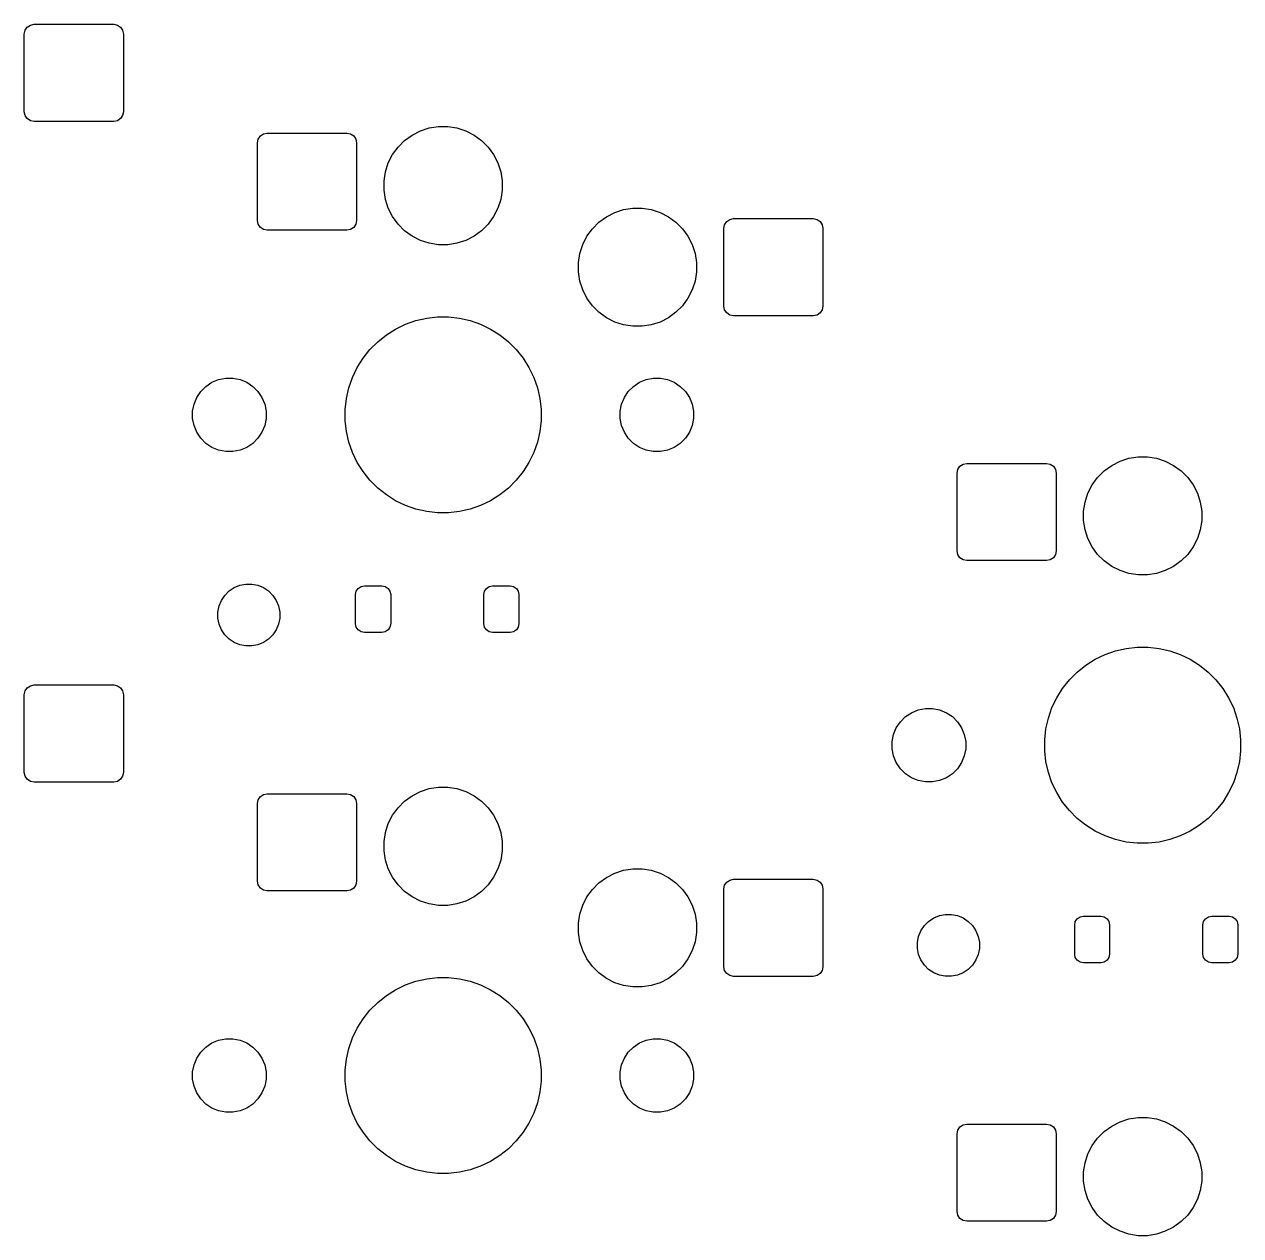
# Model space of a CAD drawing. Extents: x -0.25 to 5.63, y -3.37 to 0.69.
# Drawn here: x 3.119 to 4.351, y -0.832 to 0.396 of the extents above; entities that cross this region are included whole.
import ezdxf

# ---------------------------------------------------------------- set-up
doc = ezdxf.new("R2010")
doc.units = 0
doc.header["$MEASUREMENT"] = 0
doc.layers.add('BLACK', color=7, linetype='CONTINUOUS')

msp = doc.modelspace()

# ---------------------------------------------------------------- linework, layer by layer
at = {"layer": 'BLACK', "linetype": 'CONTINUOUS'}
for p, q in [((3.122, 0.3928), (3.1252, 0.3949)), ((3.1252, 0.3949), (3.1289, 0.3957)), ((3.1289, 0.3957), (3.2096, 0.3957)), ((3.2096, 0.3957), (3.2134, 0.3949)), ((3.2134, 0.3949), (3.2166, 0.3928)), ((3.1191, 0.3858), (3.1198, 0.3896)), ((3.1191, 0.3071), (3.1191, 0.3858)), ((3.1198, 0.3896), (3.122, 0.3928)), ((3.2166, 0.3928), (3.2187, 0.3896)), ((3.2187, 0.3896), (3.2195, 0.3858)), ((3.2195, 0.3858), (3.2195, 0.3071)), ((3.1198, 0.3033), (3.1191, 0.3071)), ((3.122, 0.3001), (3.1198, 0.3033)), ((3.1252, 0.298), (3.122, 0.3001)), ((3.1289, 0.2972), (3.1252, 0.298)), ((3.2096, 0.2972), (3.1289, 0.2972)), ((3.2134, 0.298), (3.2096, 0.2972)), ((3.2166, 0.3001), (3.2134, 0.298)), ((3.2187, 0.3033), (3.2166, 0.3001)), ((3.2195, 0.3071), (3.2187, 0.3033)), ((3.3582, 0.2826), (3.3614, 0.2847)), ((3.3614, 0.2847), (3.3652, 0.2854)), ((3.3652, 0.2854), (3.4459, 0.2854)), ((3.4459, 0.2854), (3.4496, 0.2847)), ((3.4496, 0.2847), (3.4528, 0.2826)), ((3.5043, 0.2779), (3.5119, 0.2835)), ((3.5119, 0.2835), (3.5203, 0.2878)), ((3.5203, 0.2878), (3.5293, 0.2907)), ((3.5293, 0.2907), (3.5386, 0.2921)), ((3.5386, 0.2921), (3.548, 0.2921)), ((3.548, 0.2921), (3.5573, 0.2907)), ((3.5573, 0.2907), (3.5663, 0.2878)), ((3.5663, 0.2878), (3.5747, 0.2835)), ((3.5747, 0.2835), (3.5823, 0.2779)), ((3.3553, 0.2756), (3.3561, 0.2794)), ((3.3553, 0.1969), (3.3553, 0.2756)), ((3.3561, 0.2794), (3.3582, 0.2826)), ((3.4528, 0.2826), (3.455, 0.2794)), ((3.455, 0.2794), (3.4557, 0.2756)), ((3.4557, 0.2756), (3.4557, 0.1969)), ((3.4921, 0.2637), (3.4977, 0.2713)), ((3.4977, 0.2713), (3.5043, 0.2779)), ((3.5823, 0.2779), (3.589, 0.2713)), ((3.589, 0.2713), (3.5945, 0.2637)), ((3.4878, 0.2553), (3.4921, 0.2637)), ((3.5945, 0.2637), (3.5988, 0.2553)), ((3.4849, 0.2463), (3.4878, 0.2553)), ((3.5988, 0.2553), (3.6017, 0.2463)), ((3.4835, 0.237), (3.4849, 0.2463)), ((3.4835, 0.2276), (3.4835, 0.237)), ((3.6017, 0.2463), (3.6032, 0.237)), ((3.6032, 0.237), (3.6032, 0.2276)), ((3.4849, 0.2183), (3.4835, 0.2276)), ((3.6032, 0.2276), (3.6017, 0.2183)), ((3.4878, 0.2093), (3.4849, 0.2183)), ((3.6017, 0.2183), (3.5988, 0.2093)), ((3.4921, 0.2009), (3.4878, 0.2093)), ((3.4977, 0.1933), (3.4921, 0.2009)), ((3.5945, 0.2009), (3.589, 0.1933)), ((3.5988, 0.2093), (3.5945, 0.2009)), ((3.7012, 0.1953), (3.7088, 0.2008)), ((3.7088, 0.2008), (3.7172, 0.2051)), ((3.7172, 0.2051), (3.7261, 0.208)), ((3.7261, 0.208), (3.7354, 0.2095)), ((3.7354, 0.2095), (3.7449, 0.2095)), ((3.7449, 0.2095), (3.7542, 0.208)), ((3.7542, 0.208), (3.7631, 0.2051)), ((3.7631, 0.2051), (3.7715, 0.2008)), ((3.7715, 0.2008), (3.7791, 0.1953)), ((3.8306, 0.1959), (3.8338, 0.1981)), ((3.8338, 0.1981), (3.8376, 0.1988)), ((3.8376, 0.1988), (3.9183, 0.1988)), ((3.9183, 0.1988), (3.9221, 0.1981)), ((3.9221, 0.1981), (3.9253, 0.1959)), ((3.3561, 0.1931), (3.3553, 0.1969)), ((3.3582, 0.1899), (3.3561, 0.1931)), ((3.3614, 0.1878), (3.3582, 0.1899)), ((3.3652, 0.187), (3.3614, 0.1878)), ((3.4459, 0.187), (3.3652, 0.187)), ((3.4496, 0.1878), (3.4459, 0.187)), ((3.4528, 0.1899), (3.4496, 0.1878)), ((3.455, 0.1931), (3.4528, 0.1899)), ((3.4557, 0.1969), (3.455, 0.1931)), ((3.5043, 0.1866), (3.4977, 0.1933)), ((3.5119, 0.1811), (3.5043, 0.1866)), ((3.5823, 0.1866), (3.5747, 0.1811)), ((3.589, 0.1933), (3.5823, 0.1866)), ((3.689, 0.181), (3.6945, 0.1886)), ((3.6945, 0.1886), (3.7012, 0.1953)), ((3.7791, 0.1953), (3.7858, 0.1886)), ((3.7858, 0.1886), (3.7913, 0.181)), ((3.8278, 0.189), (3.8285, 0.1927)), ((3.8278, 0.1102), (3.8278, 0.189)), ((3.8285, 0.1927), (3.8306, 0.1959)), ((3.9253, 0.1959), (3.9274, 0.1927)), ((3.9274, 0.1927), (3.9281, 0.189)), ((3.9281, 0.189), (3.9281, 0.1102)), ((3.5203, 0.1768), (3.5119, 0.1811)), ((3.5293, 0.1739), (3.5203, 0.1768)), ((3.5386, 0.1724), (3.5293, 0.1739)), ((3.5573, 0.1739), (3.548, 0.1724)), ((3.5663, 0.1768), (3.5573, 0.1739)), ((3.5747, 0.1811), (3.5663, 0.1768)), ((3.6818, 0.1636), (3.6847, 0.1726)), ((3.6847, 0.1726), (3.689, 0.181)), ((3.7913, 0.181), (3.7956, 0.1726)), ((3.7956, 0.1726), (3.7985, 0.1636)), ((3.548, 0.1724), (3.5386, 0.1724)), ((3.6803, 0.1543), (3.6818, 0.1636)), ((3.7985, 0.1636), (3.8, 0.1543)), ((3.6803, 0.1449), (3.6803, 0.1543)), ((3.8, 0.1543), (3.8, 0.1449)), ((3.6818, 0.1356), (3.6803, 0.1449)), ((3.6847, 0.1266), (3.6818, 0.1356)), ((3.7985, 0.1356), (3.7956, 0.1266)), ((3.8, 0.1449), (3.7985, 0.1356)), ((3.689, 0.1182), (3.6847, 0.1266)), ((3.7956, 0.1266), (3.7913, 0.1182)), ((3.6945, 0.1106), (3.689, 0.1182)), ((3.7913, 0.1182), (3.7858, 0.1106)), ((3.5267, 0.098), (3.5377, 0.0993)), ((3.5377, 0.0993), (3.5489, 0.0993)), ((3.5489, 0.0993), (3.56, 0.098)), ((3.7012, 0.104), (3.6945, 0.1106)), ((3.7088, 0.0984), (3.7012, 0.104)), ((3.7791, 0.104), (3.7715, 0.0984)), ((3.7858, 0.1106), (3.7791, 0.104)), ((3.8285, 0.1065), (3.8278, 0.1102)), ((3.8306, 0.1033), (3.8285, 0.1065)), ((3.8338, 0.1011), (3.8306, 0.1033)), ((3.8376, 0.1004), (3.8338, 0.1011)), ((3.9183, 0.1004), (3.8376, 0.1004)), ((3.9221, 0.1011), (3.9183, 0.1004)), ((3.9253, 0.1033), (3.9221, 0.1011)), ((3.9274, 0.1065), (3.9253, 0.1033)), ((3.9281, 0.1102), (3.9274, 0.1065)), ((3.4858, 0.0811), (3.4952, 0.087)), ((3.4952, 0.087), (3.5053, 0.0918)), ((3.5053, 0.0918), (3.5158, 0.0955)), ((3.5158, 0.0955), (3.5267, 0.098)), ((3.56, 0.098), (3.5708, 0.0955)), ((3.5708, 0.0955), (3.5813, 0.0918)), ((3.5813, 0.0918), (3.5914, 0.087)), ((3.5914, 0.087), (3.6008, 0.0811)), ((3.7172, 0.0941), (3.7088, 0.0984)), ((3.7261, 0.0912), (3.7172, 0.0941)), ((3.7354, 0.0898), (3.7261, 0.0912)), ((3.7449, 0.0898), (3.7354, 0.0898)), ((3.7542, 0.0912), (3.7449, 0.0898)), ((3.7631, 0.0941), (3.7542, 0.0912)), ((3.7715, 0.0984), (3.7631, 0.0941)), ((3.4692, 0.0662), (3.4771, 0.0741)), ((3.4771, 0.0741), (3.4858, 0.0811)), ((3.6008, 0.0811), (3.6095, 0.0741)), ((3.6095, 0.0741), (3.6174, 0.0662)), ((3.4622, 0.0575), (3.4692, 0.0662)), ((3.6174, 0.0662), (3.6244, 0.0575)), ((3.4563, 0.0481), (3.4622, 0.0575)), ((3.6244, 0.0575), (3.6303, 0.0481)), ((3.3159, 0.0358), (3.3231, 0.0372)), ((3.3231, 0.0372), (3.3304, 0.0372)), ((3.3304, 0.0372), (3.3376, 0.0358)), ((3.4478, 0.0275), (3.4515, 0.038)), ((3.4515, 0.038), (3.4563, 0.0481)), ((3.6303, 0.0481), (3.6351, 0.038)), ((3.6351, 0.038), (3.6388, 0.0275)), ((3.749, 0.0358), (3.7562, 0.0372)), ((3.7562, 0.0372), (3.7635, 0.0372)), ((3.7635, 0.0372), (3.7707, 0.0358)), ((3.2979, 0.0237), (3.303, 0.0289)), ((3.303, 0.0289), (3.3091, 0.033)), ((3.3091, 0.033), (3.3159, 0.0358)), ((3.3376, 0.0358), (3.3444, 0.033)), ((3.3444, 0.033), (3.3505, 0.0289)), ((3.3505, 0.0289), (3.3557, 0.0237)), ((3.4453, 0.0167), (3.4478, 0.0275)), ((3.6388, 0.0275), (3.6413, 0.0167)), ((3.7309, 0.0237), (3.7361, 0.0289)), ((3.7361, 0.0289), (3.7422, 0.033)), ((3.7422, 0.033), (3.749, 0.0358)), ((3.7707, 0.0358), (3.7775, 0.033)), ((3.7775, 0.033), (3.7836, 0.0289)), ((3.7836, 0.0289), (3.7888, 0.0237)), ((3.291, 0.0109), (3.2938, 0.0176)), ((3.2938, 0.0176), (3.2979, 0.0237)), ((3.3557, 0.0237), (3.3598, 0.0176)), ((3.3598, 0.0176), (3.3626, 0.0109)), ((3.4441, 0.0056), (3.4453, 0.0167)), ((3.6413, 0.0167), (3.6426, 0.0056)), ((3.7241, 0.0109), (3.7269, 0.0176)), ((3.7269, 0.0176), (3.7309, 0.0237)), ((3.7888, 0.0237), (3.7928, 0.0176)), ((3.7928, 0.0176), (3.7956, 0.0109)), ((3.2896, 0.0037), (3.291, 0.0109)), ((3.2896, -0.0037), (3.2896, 0.0037)), ((3.3626, 0.0109), (3.364, 0.0037)), ((3.364, 0.0037), (3.364, -0.0037)), ((3.4441, -0.0056), (3.4441, 0.0056)), ((3.6426, 0.0056), (3.6426, -0.0056)), ((3.7226, 0.0037), (3.7241, 0.0109)), ((3.7226, -0.0037), (3.7226, 0.0037)), ((3.7956, 0.0109), (3.7971, 0.0037)), ((3.7971, 0.0037), (3.7971, -0.0037)), ((3.291, -0.0109), (3.2896, -0.0037)), ((3.2938, -0.0176), (3.291, -0.0109)), ((3.3626, -0.0109), (3.3598, -0.0176)), ((3.364, -0.0037), (3.3626, -0.0109)), ((3.4453, -0.0167), (3.4441, -0.0056)), ((3.6426, -0.0056), (3.6413, -0.0167)), ((3.7241, -0.0109), (3.7226, -0.0037)), ((3.7269, -0.0176), (3.7241, -0.0109)), ((3.7956, -0.0109), (3.7928, -0.0176)), ((3.7971, -0.0037), (3.7956, -0.0109)), ((3.2979, -0.0237), (3.2938, -0.0176)), ((3.303, -0.0289), (3.2979, -0.0237)), ((3.3557, -0.0237), (3.3505, -0.0289)), ((3.3598, -0.0176), (3.3557, -0.0237)), ((3.4478, -0.0275), (3.4453, -0.0167)), ((3.6413, -0.0167), (3.6388, -0.0275)), ((3.7309, -0.0237), (3.7269, -0.0176)), ((3.7361, -0.0289), (3.7309, -0.0237)), ((3.7888, -0.0237), (3.7836, -0.0289)), ((3.7928, -0.0176), (3.7888, -0.0237)), ((3.3091, -0.033), (3.303, -0.0289)), ((3.3159, -0.0358), (3.3091, -0.033)), ((3.3231, -0.0372), (3.3159, -0.0358)), ((3.3376, -0.0358), (3.3304, -0.0372)), ((3.3444, -0.033), (3.3376, -0.0358)), ((3.3505, -0.0289), (3.3444, -0.033)), ((3.4515, -0.038), (3.4478, -0.0275)), ((3.6388, -0.0275), (3.6351, -0.038)), ((3.7422, -0.033), (3.7361, -0.0289)), ((3.749, -0.0358), (3.7422, -0.033)), ((3.7562, -0.0372), (3.749, -0.0358)), ((3.7707, -0.0358), (3.7635, -0.0372)), ((3.7775, -0.033), (3.7707, -0.0358)), ((3.7836, -0.0289), (3.7775, -0.033)), ((3.3304, -0.0372), (3.3231, -0.0372)), ((3.4563, -0.0481), (3.4515, -0.038)), ((3.4622, -0.0575), (3.4563, -0.0481)), ((3.6303, -0.0481), (3.6244, -0.0575)), ((3.6351, -0.038), (3.6303, -0.0481)), ((3.7635, -0.0372), (3.7562, -0.0372)), ((4.0701, -0.05), (4.0738, -0.0492)), ((4.0738, -0.0492), (4.1545, -0.0492)), ((4.1545, -0.0492), (4.1583, -0.05)), ((4.2206, -0.0512), (4.229, -0.0469)), ((4.229, -0.0469), (4.238, -0.044)), ((4.238, -0.044), (4.2473, -0.0425)), ((4.2473, -0.0425), (4.2567, -0.0425)), ((4.2567, -0.0425), (4.266, -0.044)), ((4.266, -0.044), (4.2749, -0.0469)), ((4.2749, -0.0469), (4.2833, -0.0512)), ((3.4692, -0.0662), (3.4622, -0.0575)), ((3.6244, -0.0575), (3.6174, -0.0662)), ((4.064, -0.0591), (4.0647, -0.0553)), ((4.064, -0.1378), (4.064, -0.0591)), ((4.0647, -0.0553), (4.0669, -0.0521)), ((4.0669, -0.0521), (4.0701, -0.05)), ((4.1583, -0.05), (4.1615, -0.0521)), ((4.1615, -0.0521), (4.1636, -0.0553)), ((4.1636, -0.0553), (4.1644, -0.0591)), ((4.1644, -0.0591), (4.1644, -0.1378)), ((4.2063, -0.0634), (4.213, -0.0567)), ((4.213, -0.0567), (4.2206, -0.0512)), ((4.2833, -0.0512), (4.291, -0.0567)), ((4.291, -0.0567), (4.2976, -0.0634)), ((3.4771, -0.0741), (3.4692, -0.0662)), ((3.6174, -0.0662), (3.6095, -0.0741)), ((4.1965, -0.0794), (4.2008, -0.071)), ((4.2008, -0.071), (4.2063, -0.0634)), ((4.2976, -0.0634), (4.3032, -0.071)), ((4.3032, -0.071), (4.3074, -0.0794)), ((3.4858, -0.0811), (3.4771, -0.0741)), ((3.4952, -0.087), (3.4858, -0.0811)), ((3.6008, -0.0811), (3.5914, -0.087)), ((3.6095, -0.0741), (3.6008, -0.0811)), ((4.1936, -0.0883), (4.1965, -0.0794)), ((4.3074, -0.0794), (4.3103, -0.0883)), ((3.5053, -0.0918), (3.4952, -0.087)), ((3.5158, -0.0955), (3.5053, -0.0918)), ((3.5267, -0.098), (3.5158, -0.0955)), ((3.5377, -0.0993), (3.5267, -0.098)), ((3.56, -0.098), (3.5489, -0.0993)), ((3.5708, -0.0955), (3.56, -0.098)), ((3.5813, -0.0918), (3.5708, -0.0955)), ((3.5914, -0.087), (3.5813, -0.0918)), ((4.1921, -0.0977), (4.1936, -0.0883)), ((4.1921, -0.1071), (4.1921, -0.0977)), ((4.3103, -0.0883), (4.3118, -0.0977)), ((4.3118, -0.0977), (4.3118, -0.1071)), ((3.5489, -0.0993), (3.5377, -0.0993)), ((4.1936, -0.1164), (4.1921, -0.1071)), ((4.3118, -0.1071), (4.3103, -0.1164)), ((4.1965, -0.1253), (4.1936, -0.1164)), ((4.3103, -0.1164), (4.3074, -0.1253)), ((4.2008, -0.1337), (4.1965, -0.1253)), ((4.2063, -0.1414), (4.2008, -0.1337)), ((4.3032, -0.1337), (4.2976, -0.1414)), ((4.3074, -0.1253), (4.3032, -0.1337)), ((4.0647, -0.1416), (4.064, -0.1378)), ((4.0669, -0.1448), (4.0647, -0.1416)), ((4.0701, -0.1469), (4.0669, -0.1448)), ((4.0738, -0.1476), (4.0701, -0.1469)), ((4.1545, -0.1476), (4.0738, -0.1476)), ((4.1583, -0.1469), (4.1545, -0.1476)), ((4.1615, -0.1448), (4.1583, -0.1469)), ((4.1636, -0.1416), (4.1615, -0.1448)), ((4.1644, -0.1378), (4.1636, -0.1416)), ((4.213, -0.148), (4.2063, -0.1414)), ((4.2976, -0.1414), (4.291, -0.148)), ((4.2206, -0.1536), (4.213, -0.148)), ((4.229, -0.1578), (4.2206, -0.1536)), ((4.238, -0.1607), (4.229, -0.1578)), ((4.2749, -0.1578), (4.266, -0.1607)), ((4.2833, -0.1536), (4.2749, -0.1578)), ((4.291, -0.148), (4.2833, -0.1536)), ((3.3373, -0.1726), (3.3434, -0.1714)), ((3.3434, -0.1714), (3.3495, -0.1714)), ((3.3495, -0.1714), (3.3556, -0.1726)), ((4.2473, -0.1622), (4.238, -0.1607)), ((4.2567, -0.1622), (4.2473, -0.1622)), ((4.266, -0.1607), (4.2567, -0.1622)), ((3.3187, -0.1879), (3.3221, -0.1828)), ((3.3221, -0.1828), (3.3265, -0.1784)), ((3.3265, -0.1784), (3.3316, -0.175)), ((3.3316, -0.175), (3.3373, -0.1726)), ((3.3556, -0.1726), (3.3613, -0.175)), ((3.3613, -0.175), (3.3664, -0.1784)), ((3.3664, -0.1784), (3.3708, -0.1828)), ((3.3708, -0.1828), (3.3742, -0.1879)), ((3.4547, -0.1821), (3.4554, -0.1787)), ((3.4547, -0.2116), (3.4547, -0.1821)), ((3.4554, -0.1787), (3.4573, -0.1758)), ((3.4573, -0.1758), (3.4602, -0.1739)), ((3.4602, -0.1739), (3.4636, -0.1732)), ((3.4636, -0.1732), (3.4813, -0.1732)), ((3.4813, -0.1732), (3.4847, -0.1739)), ((3.4847, -0.1739), (3.4876, -0.1758)), ((3.4876, -0.1758), (3.4895, -0.1787)), ((3.4895, -0.1787), (3.4902, -0.1821)), ((3.4902, -0.1821), (3.4902, -0.2116)), ((3.5846, -0.1821), (3.5853, -0.1787)), ((3.5846, -0.2116), (3.5846, -0.1821)), ((3.5853, -0.1787), (3.5872, -0.1758)), ((3.5872, -0.1758), (3.5901, -0.1739)), ((3.5901, -0.1739), (3.5935, -0.1732)), ((3.5935, -0.1732), (3.6112, -0.1732)), ((3.6112, -0.1732), (3.6146, -0.1739)), ((3.6146, -0.1739), (3.6175, -0.1758)), ((3.6175, -0.1758), (3.6194, -0.1787)), ((3.6194, -0.1787), (3.6201, -0.1821)), ((3.6201, -0.1821), (3.6201, -0.2116)), ((3.3151, -0.1997), (3.3163, -0.1936)), ((3.3163, -0.1936), (3.3187, -0.1879)), ((3.3742, -0.1879), (3.3766, -0.1936)), ((3.3766, -0.1936), (3.3778, -0.1997)), ((3.3151, -0.2058), (3.3151, -0.1997)), ((3.3163, -0.2119), (3.3151, -0.2058)), ((3.3778, -0.2058), (3.3766, -0.2119)), ((3.3778, -0.1997), (3.3778, -0.2058)), ((3.3187, -0.2176), (3.3163, -0.2119)), ((3.3221, -0.2227), (3.3187, -0.2176)), ((3.3742, -0.2176), (3.3708, -0.2227)), ((3.3766, -0.2119), (3.3742, -0.2176)), ((3.4554, -0.215), (3.4547, -0.2116)), ((3.4573, -0.2179), (3.4554, -0.215)), ((3.4602, -0.2198), (3.4573, -0.2179)), ((3.4636, -0.2205), (3.4602, -0.2198)), ((3.4813, -0.2205), (3.4636, -0.2205)), ((3.4847, -0.2198), (3.4813, -0.2205)), ((3.4876, -0.2179), (3.4847, -0.2198)), ((3.4895, -0.215), (3.4876, -0.2179)), ((3.4902, -0.2116), (3.4895, -0.215)), ((3.5853, -0.215), (3.5846, -0.2116)), ((3.5872, -0.2179), (3.5853, -0.215)), ((3.5901, -0.2198), (3.5872, -0.2179)), ((3.5935, -0.2205), (3.5901, -0.2198)), ((3.6112, -0.2205), (3.5935, -0.2205)), ((3.6146, -0.2198), (3.6112, -0.2205)), ((3.6175, -0.2179), (3.6146, -0.2198)), ((3.6194, -0.215), (3.6175, -0.2179)), ((3.6201, -0.2116), (3.6194, -0.215)), ((3.3265, -0.2271), (3.3221, -0.2227)), ((3.3316, -0.2305), (3.3265, -0.2271)), ((3.3373, -0.2329), (3.3316, -0.2305)), ((3.3434, -0.2341), (3.3373, -0.2329)), ((3.3495, -0.2341), (3.3434, -0.2341)), ((3.3556, -0.2329), (3.3495, -0.2341)), ((3.3613, -0.2305), (3.3556, -0.2329)), ((3.3664, -0.2271), (3.3613, -0.2305)), ((3.3708, -0.2227), (3.3664, -0.2271)), ((4.2039, -0.2476), (4.2139, -0.2428)), ((4.2139, -0.2428), (4.2244, -0.2391)), ((4.2244, -0.2391), (4.2353, -0.2366)), ((4.2353, -0.2366), (4.2464, -0.2354)), ((4.2464, -0.2354), (4.2575, -0.2354)), ((4.2575, -0.2354), (4.2686, -0.2366)), ((4.2686, -0.2366), (4.2795, -0.2391)), ((4.2795, -0.2391), (4.29, -0.2428)), ((4.29, -0.2428), (4.3001, -0.2476)), ((4.1857, -0.2605), (4.1944, -0.2536)), ((4.1944, -0.2536), (4.2039, -0.2476)), ((4.3001, -0.2476), (4.3095, -0.2536)), ((4.3095, -0.2536), (4.3182, -0.2605)), ((4.1709, -0.2771), (4.1778, -0.2684)), ((4.1778, -0.2684), (4.1857, -0.2605)), ((4.3182, -0.2605), (4.3261, -0.2684)), ((4.3261, -0.2684), (4.333, -0.2771)), ((3.1191, -0.2835), (3.1198, -0.2797)), ((3.1198, -0.2797), (3.122, -0.2765)), ((3.122, -0.2765), (3.1252, -0.2744)), ((3.1252, -0.2744), (3.1289, -0.2736)), ((3.1289, -0.2736), (3.2096, -0.2736)), ((3.2096, -0.2736), (3.2134, -0.2744)), ((3.2134, -0.2744), (3.2166, -0.2765)), ((3.2166, -0.2765), (3.2187, -0.2797)), ((3.2187, -0.2797), (3.2195, -0.2835)), ((4.165, -0.2866), (4.1709, -0.2771)), ((4.333, -0.2771), (4.339, -0.2866)), ((3.1191, -0.3622), (3.1191, -0.2835)), ((3.2195, -0.2835), (3.2195, -0.3622)), ((4.1601, -0.2966), (4.165, -0.2866)), ((4.339, -0.2866), (4.3438, -0.2966)), ((4.0065, -0.3109), (4.0117, -0.3057)), ((4.0117, -0.3057), (4.0178, -0.3017)), ((4.0178, -0.3017), (4.0246, -0.2989)), ((4.0246, -0.2989), (4.0318, -0.2974)), ((4.0318, -0.2974), (4.0391, -0.2974)), ((4.0391, -0.2974), (4.0463, -0.2989)), ((4.0463, -0.2989), (4.0531, -0.3017)), ((4.0531, -0.3017), (4.0592, -0.3057)), ((4.0592, -0.3057), (4.0643, -0.3109)), ((4.154, -0.318), (4.1564, -0.3071)), ((4.1564, -0.3071), (4.1601, -0.2966)), ((4.3438, -0.2966), (4.3475, -0.3071)), ((4.3475, -0.3071), (4.35, -0.318)), ((3.9996, -0.3238), (4.0024, -0.317)), ((4.0024, -0.317), (4.0065, -0.3109)), ((4.0643, -0.3109), (4.0684, -0.317)), ((4.0684, -0.317), (4.0712, -0.3238)), ((4.1527, -0.3291), (4.154, -0.318)), ((4.35, -0.318), (4.3512, -0.3291)), ((3.9982, -0.331), (3.9996, -0.3238)), ((3.9982, -0.3383), (3.9982, -0.331)), ((4.0712, -0.3238), (4.0727, -0.331)), ((4.0727, -0.331), (4.0727, -0.3383)), ((4.1527, -0.3402), (4.1527, -0.3291)), ((4.3512, -0.3291), (4.3512, -0.3402)), ((3.9996, -0.3455), (3.9982, -0.3383)), ((4.0727, -0.3383), (4.0712, -0.3455)), ((4.154, -0.3513), (4.1527, -0.3402)), ((4.3512, -0.3402), (4.35, -0.3513)), ((4.0024, -0.3523), (3.9996, -0.3455)), ((4.0065, -0.3584), (4.0024, -0.3523)), ((4.0684, -0.3523), (4.0643, -0.3584)), ((4.0712, -0.3455), (4.0684, -0.3523)), ((4.1564, -0.3622), (4.154, -0.3513)), ((4.35, -0.3513), (4.3475, -0.3622)), ((3.1198, -0.366), (3.1191, -0.3622)), ((3.122, -0.3692), (3.1198, -0.366)), ((3.1252, -0.3713), (3.122, -0.3692)), ((3.2166, -0.3692), (3.2134, -0.3713)), ((3.2187, -0.366), (3.2166, -0.3692)), ((3.2195, -0.3622), (3.2187, -0.366)), ((4.0117, -0.3636), (4.0065, -0.3584)), ((4.0178, -0.3676), (4.0117, -0.3636)), ((4.0246, -0.3704), (4.0178, -0.3676)), ((4.0531, -0.3676), (4.0463, -0.3704)), ((4.0592, -0.3636), (4.0531, -0.3676)), ((4.0643, -0.3584), (4.0592, -0.3636)), ((4.1601, -0.3727), (4.1564, -0.3622)), ((4.3475, -0.3622), (4.3438, -0.3727)), ((3.1289, -0.372), (3.1252, -0.3713)), ((3.2096, -0.372), (3.1289, -0.372)), ((3.2134, -0.3713), (3.2096, -0.372)), ((3.5119, -0.3858), (3.5203, -0.3815)), ((3.5203, -0.3815), (3.5293, -0.3786)), ((3.5293, -0.3786), (3.5386, -0.3772)), ((3.5386, -0.3772), (3.548, -0.3772)), ((3.548, -0.3772), (3.5573, -0.3786)), ((3.5573, -0.3786), (3.5663, -0.3815)), ((3.5663, -0.3815), (3.5747, -0.3858)), ((4.0318, -0.3719), (4.0246, -0.3704)), ((4.0391, -0.3719), (4.0318, -0.3719)), ((4.0463, -0.3704), (4.0391, -0.3719)), ((4.165, -0.3827), (4.1601, -0.3727)), ((4.3438, -0.3727), (4.339, -0.3827)), ((3.3553, -0.3937), (3.3561, -0.3899)), ((3.3553, -0.4724), (3.3553, -0.3937)), ((3.3561, -0.3899), (3.3582, -0.3867)), ((3.3582, -0.3867), (3.3614, -0.3846)), ((3.3614, -0.3846), (3.3652, -0.3839)), ((3.3652, -0.3839), (3.4459, -0.3839)), ((3.4459, -0.3839), (3.4496, -0.3846)), ((3.4496, -0.3846), (3.4528, -0.3867)), ((3.4528, -0.3867), (3.455, -0.3899)), ((3.455, -0.3899), (3.4557, -0.3937)), ((3.4557, -0.3937), (3.4557, -0.4724)), ((3.4977, -0.398), (3.5043, -0.3914)), ((3.5043, -0.3914), (3.5119, -0.3858)), ((3.5747, -0.3858), (3.5823, -0.3914)), ((3.5823, -0.3914), (3.589, -0.398)), ((4.1709, -0.3922), (4.165, -0.3827)), ((4.1778, -0.4009), (4.1709, -0.3922)), ((4.333, -0.3922), (4.3261, -0.4009)), ((4.339, -0.3827), (4.333, -0.3922)), ((3.4878, -0.414), (3.4921, -0.4056)), ((3.4921, -0.4056), (3.4977, -0.398)), ((3.589, -0.398), (3.5945, -0.4056)), ((3.5945, -0.4056), (3.5988, -0.414)), ((4.1857, -0.4088), (4.1778, -0.4009)), ((4.3261, -0.4009), (4.3182, -0.4088)), ((3.4849, -0.423), (3.4878, -0.414)), ((3.5988, -0.414), (3.6017, -0.423)), ((4.1944, -0.4157), (4.1857, -0.4088)), ((4.2039, -0.4217), (4.1944, -0.4157)), ((4.3095, -0.4157), (4.3001, -0.4217)), ((4.3182, -0.4088), (4.3095, -0.4157)), ((3.4835, -0.4323), (3.4849, -0.423)), ((3.6017, -0.423), (3.6032, -0.4323)), ((4.2139, -0.4265), (4.2039, -0.4217)), ((4.2244, -0.4302), (4.2139, -0.4265)), ((4.2353, -0.4327), (4.2244, -0.4302)), ((4.2795, -0.4302), (4.2686, -0.4327)), ((4.29, -0.4265), (4.2795, -0.4302)), ((4.3001, -0.4217), (4.29, -0.4265)), ((3.4835, -0.4417), (3.4835, -0.4323)), ((3.4849, -0.451), (3.4835, -0.4417)), ((3.6032, -0.4417), (3.6017, -0.451)), ((3.6032, -0.4323), (3.6032, -0.4417)), ((4.2464, -0.4339), (4.2353, -0.4327)), ((4.2575, -0.4339), (4.2464, -0.4339)), ((4.2686, -0.4327), (4.2575, -0.4339)), ((3.4878, -0.46), (3.4849, -0.451)), ((3.6017, -0.451), (3.5988, -0.46)), ((3.4921, -0.4684), (3.4878, -0.46)), ((3.5988, -0.46), (3.5945, -0.4684)), ((3.7088, -0.4685), (3.7172, -0.4642)), ((3.7172, -0.4642), (3.7261, -0.4613)), ((3.7261, -0.4613), (3.7354, -0.4598)), ((3.7354, -0.4598), (3.7449, -0.4598)), ((3.7449, -0.4598), (3.7542, -0.4613)), ((3.7542, -0.4613), (3.7631, -0.4642)), ((3.7631, -0.4642), (3.7715, -0.4685)), ((3.3561, -0.4762), (3.3553, -0.4724)), ((3.3582, -0.4794), (3.3561, -0.4762)), ((3.3614, -0.4815), (3.3582, -0.4794)), ((3.4528, -0.4794), (3.4496, -0.4815)), ((3.455, -0.4762), (3.4528, -0.4794)), ((3.4557, -0.4724), (3.455, -0.4762)), ((3.4977, -0.476), (3.4921, -0.4684)), ((3.5043, -0.4827), (3.4977, -0.476)), ((3.589, -0.476), (3.5823, -0.4827)), ((3.5945, -0.4684), (3.589, -0.476)), ((3.6945, -0.4807), (3.7012, -0.474)), ((3.7012, -0.474), (3.7088, -0.4685)), ((3.7715, -0.4685), (3.7791, -0.474)), ((3.7791, -0.474), (3.7858, -0.4807)), ((3.8278, -0.4803), (3.8285, -0.4765)), ((3.8278, -0.5591), (3.8278, -0.4803)), ((3.8285, -0.4765), (3.8306, -0.4734)), ((3.8306, -0.4734), (3.8338, -0.4712)), ((3.8338, -0.4712), (3.8376, -0.4705)), ((3.8376, -0.4705), (3.9183, -0.4705)), ((3.9183, -0.4705), (3.9221, -0.4712)), ((3.9221, -0.4712), (3.9253, -0.4734)), ((3.9253, -0.4734), (3.9274, -0.4765)), ((3.9274, -0.4765), (3.9281, -0.4803)), ((3.9281, -0.4803), (3.9281, -0.5591)), ((3.3652, -0.4823), (3.3614, -0.4815)), ((3.4459, -0.4823), (3.3652, -0.4823)), ((3.4496, -0.4815), (3.4459, -0.4823)), ((3.5119, -0.4882), (3.5043, -0.4827)), ((3.5203, -0.4925), (3.5119, -0.4882)), ((3.5293, -0.4954), (3.5203, -0.4925)), ((3.5663, -0.4925), (3.5573, -0.4954)), ((3.5747, -0.4882), (3.5663, -0.4925)), ((3.5823, -0.4827), (3.5747, -0.4882)), ((3.6847, -0.4967), (3.689, -0.4883)), ((3.689, -0.4883), (3.6945, -0.4807)), ((3.7858, -0.4807), (3.7913, -0.4883)), ((3.7913, -0.4883), (3.7956, -0.4967)), ((3.5386, -0.4969), (3.5293, -0.4954)), ((3.548, -0.4969), (3.5386, -0.4969)), ((3.5573, -0.4954), (3.548, -0.4969)), ((3.6818, -0.5057), (3.6847, -0.4967)), ((3.7956, -0.4967), (3.7985, -0.5057)), ((3.6803, -0.515), (3.6818, -0.5057)), ((3.6803, -0.5244), (3.6803, -0.515)), ((3.7985, -0.5057), (3.8, -0.515)), ((3.8, -0.515), (3.8, -0.5244)), ((4.0273, -0.5226), (4.0308, -0.5174)), ((4.0308, -0.5174), (4.0351, -0.5131)), ((4.0351, -0.5131), (4.0403, -0.5096)), ((4.0403, -0.5096), (4.046, -0.5073)), ((4.046, -0.5073), (4.052, -0.5061)), ((4.052, -0.5061), (4.0582, -0.5061)), ((4.0582, -0.5061), (4.0643, -0.5073)), ((4.0643, -0.5073), (4.07, -0.5096)), ((4.07, -0.5096), (4.0751, -0.5131)), ((4.0751, -0.5131), (4.0795, -0.5174)), ((4.0795, -0.5174), (4.0829, -0.5226)), ((4.1831, -0.5167), (4.1837, -0.5133)), ((4.1831, -0.5463), (4.1831, -0.5167)), ((4.1837, -0.5133), (4.1857, -0.5105)), ((4.1857, -0.5105), (4.1885, -0.5085)), ((4.1885, -0.5085), (4.1919, -0.5079)), ((4.1919, -0.5079), (4.2096, -0.5079)), ((4.2096, -0.5079), (4.213, -0.5085)), ((4.213, -0.5085), (4.2159, -0.5105)), ((4.2159, -0.5105), (4.2178, -0.5133)), ((4.2178, -0.5133), (4.2185, -0.5167)), ((4.2185, -0.5167), (4.2185, -0.5463)), ((4.313, -0.5167), (4.3137, -0.5133)), ((4.313, -0.5463), (4.313, -0.5167)), ((4.3137, -0.5133), (4.3156, -0.5105)), ((4.3156, -0.5105), (4.3185, -0.5085)), ((4.3185, -0.5085), (4.3219, -0.5079)), ((4.3219, -0.5079), (4.3396, -0.5079)), ((4.3396, -0.5079), (4.343, -0.5085)), ((4.343, -0.5085), (4.3458, -0.5105)), ((4.3458, -0.5105), (4.3478, -0.5133)), ((4.3478, -0.5133), (4.3484, -0.5167)), ((4.3484, -0.5167), (4.3484, -0.5463)), ((3.6818, -0.5337), (3.6803, -0.5244)), ((3.8, -0.5244), (3.7985, -0.5337)), ((4.0238, -0.5343), (4.025, -0.5283)), ((4.025, -0.5283), (4.0273, -0.5226)), ((4.0829, -0.5226), (4.0853, -0.5283)), ((4.0853, -0.5283), (4.0865, -0.5343)), ((3.6847, -0.5427), (3.6818, -0.5337)), ((3.7985, -0.5337), (3.7956, -0.5427)), ((4.0238, -0.5405), (4.0238, -0.5343)), ((4.025, -0.5465), (4.0238, -0.5405)), ((4.0865, -0.5405), (4.0853, -0.5465)), ((4.0865, -0.5343), (4.0865, -0.5405)), ((3.689, -0.5511), (3.6847, -0.5427)), ((3.6945, -0.5587), (3.689, -0.5511)), ((3.7913, -0.5511), (3.7858, -0.5587)), ((3.7956, -0.5427), (3.7913, -0.5511)), ((4.0273, -0.5522), (4.025, -0.5465)), ((4.0308, -0.5574), (4.0273, -0.5522)), ((4.0829, -0.5522), (4.0795, -0.5574)), ((4.0853, -0.5465), (4.0829, -0.5522)), ((4.1837, -0.5496), (4.1831, -0.5463)), ((4.1857, -0.5525), (4.1837, -0.5496)), ((4.1885, -0.5544), (4.1857, -0.5525)), ((4.1919, -0.5551), (4.1885, -0.5544)), ((4.213, -0.5544), (4.2096, -0.5551)), ((4.2159, -0.5525), (4.213, -0.5544)), ((4.2178, -0.5496), (4.2159, -0.5525)), ((4.2185, -0.5463), (4.2178, -0.5496)), ((4.3137, -0.5496), (4.313, -0.5463)), ((4.3156, -0.5525), (4.3137, -0.5496)), ((4.3185, -0.5544), (4.3156, -0.5525)), ((4.3219, -0.5551), (4.3185, -0.5544)), ((4.343, -0.5544), (4.3396, -0.5551)), ((4.3458, -0.5525), (4.343, -0.5544)), ((4.3478, -0.5496), (4.3458, -0.5525)), ((4.3484, -0.5463), (4.3478, -0.5496)), ((3.7012, -0.5653), (3.6945, -0.5587)), ((3.7088, -0.5709), (3.7012, -0.5653)), ((3.7791, -0.5653), (3.7715, -0.5709)), ((3.7858, -0.5587), (3.7791, -0.5653)), ((3.8285, -0.5628), (3.8278, -0.5591)), ((3.8306, -0.566), (3.8285, -0.5628)), ((3.8338, -0.5681), (3.8306, -0.566)), ((3.9253, -0.566), (3.9221, -0.5681)), ((3.9274, -0.5628), (3.9253, -0.566)), ((3.9281, -0.5591), (3.9274, -0.5628)), ((4.0351, -0.5617), (4.0308, -0.5574)), ((4.0403, -0.5652), (4.0351, -0.5617)), ((4.046, -0.5675), (4.0403, -0.5652)), ((4.07, -0.5652), (4.0643, -0.5675)), ((4.0751, -0.5617), (4.07, -0.5652)), ((4.0795, -0.5574), (4.0751, -0.5617)), ((4.2096, -0.5551), (4.1919, -0.5551)), ((4.3396, -0.5551), (4.3219, -0.5551)), ((3.4952, -0.5823), (3.5053, -0.5774)), ((3.5053, -0.5774), (3.5158, -0.5738)), ((3.5158, -0.5738), (3.5267, -0.5713)), ((3.5267, -0.5713), (3.5377, -0.57)), ((3.5377, -0.57), (3.5489, -0.57)), ((3.5489, -0.57), (3.56, -0.5713)), ((3.56, -0.5713), (3.5708, -0.5738)), ((3.5708, -0.5738), (3.5813, -0.5774)), ((3.5813, -0.5774), (3.5914, -0.5823)), ((3.7172, -0.5752), (3.7088, -0.5709)), ((3.7261, -0.5781), (3.7172, -0.5752)), ((3.7354, -0.5795), (3.7261, -0.5781)), ((3.7542, -0.5781), (3.7449, -0.5795)), ((3.7631, -0.5752), (3.7542, -0.5781)), ((3.7715, -0.5709), (3.7631, -0.5752)), ((3.8376, -0.5689), (3.8338, -0.5681)), ((3.9183, -0.5689), (3.8376, -0.5689)), ((3.9221, -0.5681), (3.9183, -0.5689)), ((4.052, -0.5687), (4.046, -0.5675)), ((4.0582, -0.5687), (4.052, -0.5687)), ((4.0643, -0.5675), (4.0582, -0.5687)), ((3.4771, -0.5952), (3.4858, -0.5882)), ((3.4858, -0.5882), (3.4952, -0.5823)), ((3.5914, -0.5823), (3.6008, -0.5882)), ((3.6008, -0.5882), (3.6095, -0.5952)), ((3.7449, -0.5795), (3.7354, -0.5795)), ((3.4622, -0.6118), (3.4692, -0.6031)), ((3.4692, -0.6031), (3.4771, -0.5952)), ((3.6095, -0.5952), (3.6174, -0.6031)), ((3.6174, -0.6031), (3.6244, -0.6118)), ((3.4563, -0.6212), (3.4622, -0.6118)), ((3.6244, -0.6118), (3.6303, -0.6212)), ((3.4515, -0.6312), (3.4563, -0.6212)), ((3.6303, -0.6212), (3.6351, -0.6312)), ((3.2979, -0.6456), (3.303, -0.6404)), ((3.303, -0.6404), (3.3091, -0.6363)), ((3.3091, -0.6363), (3.3159, -0.6335)), ((3.3159, -0.6335), (3.3231, -0.6321)), ((3.3231, -0.6321), (3.3304, -0.6321)), ((3.3304, -0.6321), (3.3376, -0.6335)), ((3.3376, -0.6335), (3.3444, -0.6363)), ((3.3444, -0.6363), (3.3505, -0.6404)), ((3.3505, -0.6404), (3.3557, -0.6456)), ((3.4478, -0.6418), (3.4515, -0.6312)), ((3.6351, -0.6312), (3.6388, -0.6418)), ((3.7309, -0.6456), (3.7361, -0.6404)), ((3.7361, -0.6404), (3.7422, -0.6363)), ((3.7422, -0.6363), (3.749, -0.6335)), ((3.749, -0.6335), (3.7562, -0.6321)), ((3.7562, -0.6321), (3.7635, -0.6321)), ((3.7635, -0.6321), (3.7707, -0.6335)), ((3.7707, -0.6335), (3.7775, -0.6363)), ((3.7775, -0.6363), (3.7836, -0.6404)), ((3.7836, -0.6404), (3.7888, -0.6456)), ((3.291, -0.6584), (3.2938, -0.6517)), ((3.2938, -0.6517), (3.2979, -0.6456)), ((3.3557, -0.6456), (3.3598, -0.6517)), ((3.3598, -0.6517), (3.3626, -0.6584)), ((3.4441, -0.6637), (3.4453, -0.6526)), ((3.4453, -0.6526), (3.4478, -0.6418)), ((3.6388, -0.6418), (3.6413, -0.6526)), ((3.6413, -0.6526), (3.6426, -0.6637)), ((3.7241, -0.6584), (3.7269, -0.6517)), ((3.7269, -0.6517), (3.7309, -0.6456)), ((3.7888, -0.6456), (3.7928, -0.6517)), ((3.7928, -0.6517), (3.7956, -0.6584)), ((3.2896, -0.6656), (3.291, -0.6584)), ((3.3626, -0.6584), (3.364, -0.6656)), ((3.4441, -0.6749), (3.4441, -0.6637)), ((3.6426, -0.6637), (3.6426, -0.6749)), ((3.7226, -0.6656), (3.7241, -0.6584)), ((3.7956, -0.6584), (3.7971, -0.6656)), ((3.2896, -0.673), (3.2896, -0.6656)), ((3.291, -0.6801), (3.2896, -0.673)), ((3.364, -0.673), (3.3626, -0.6801)), ((3.364, -0.6656), (3.364, -0.673)), ((3.4453, -0.6859), (3.4441, -0.6749)), ((3.6426, -0.6749), (3.6413, -0.6859)), ((3.7226, -0.673), (3.7226, -0.6656)), ((3.7241, -0.6801), (3.7226, -0.673)), ((3.7971, -0.673), (3.7956, -0.6801)), ((3.7971, -0.6656), (3.7971, -0.673)), ((3.2938, -0.6869), (3.291, -0.6801)), ((3.2979, -0.693), (3.2938, -0.6869)), ((3.3598, -0.6869), (3.3557, -0.693)), ((3.3626, -0.6801), (3.3598, -0.6869)), ((3.4478, -0.6968), (3.4453, -0.6859)), ((3.6413, -0.6859), (3.6388, -0.6968)), ((3.7269, -0.6869), (3.7241, -0.6801)), ((3.7309, -0.693), (3.7269, -0.6869)), ((3.7928, -0.6869), (3.7888, -0.693)), ((3.7956, -0.6801), (3.7928, -0.6869)), ((3.303, -0.6982), (3.2979, -0.693)), ((3.3091, -0.7023), (3.303, -0.6982)), ((3.3159, -0.7051), (3.3091, -0.7023)), ((3.3444, -0.7023), (3.3376, -0.7051)), ((3.3505, -0.6982), (3.3444, -0.7023)), ((3.3557, -0.693), (3.3505, -0.6982)), ((3.4515, -0.7073), (3.4478, -0.6968)), ((3.6388, -0.6968), (3.6351, -0.7073)), ((3.7361, -0.6982), (3.7309, -0.693)), ((3.7422, -0.7023), (3.7361, -0.6982)), ((3.749, -0.7051), (3.7422, -0.7023)), ((3.7775, -0.7023), (3.7707, -0.7051)), ((3.7836, -0.6982), (3.7775, -0.7023)), ((3.7888, -0.693), (3.7836, -0.6982)), ((3.3231, -0.7065), (3.3159, -0.7051)), ((3.3304, -0.7065), (3.3231, -0.7065)), ((3.3376, -0.7051), (3.3304, -0.7065)), ((3.4563, -0.7174), (3.4515, -0.7073)), ((3.6351, -0.7073), (3.6303, -0.7174)), ((3.7562, -0.7065), (3.749, -0.7051)), ((3.7635, -0.7065), (3.7562, -0.7065)), ((3.7707, -0.7051), (3.7635, -0.7065)), ((4.229, -0.7162), (4.238, -0.7133)), ((4.238, -0.7133), (4.2473, -0.7118)), ((4.2473, -0.7118), (4.2567, -0.7118)), ((4.2567, -0.7118), (4.266, -0.7133)), ((4.266, -0.7133), (4.2749, -0.7162)), ((3.4622, -0.7268), (3.4563, -0.7174)), ((3.4692, -0.7355), (3.4622, -0.7268)), ((3.6244, -0.7268), (3.6174, -0.7355)), ((3.6303, -0.7174), (3.6244, -0.7268)), ((4.064, -0.7283), (4.0647, -0.7246)), ((4.0647, -0.7246), (4.0669, -0.7214)), ((4.0669, -0.7214), (4.0701, -0.7193)), ((4.0701, -0.7193), (4.0738, -0.7185)), ((4.0738, -0.7185), (4.1545, -0.7185)), ((4.1545, -0.7185), (4.1583, -0.7193)), ((4.1583, -0.7193), (4.1615, -0.7214)), ((4.1615, -0.7214), (4.1636, -0.7246)), ((4.1636, -0.7246), (4.1644, -0.7283)), ((4.2063, -0.7327), (4.213, -0.726)), ((4.213, -0.726), (4.2206, -0.7205)), ((4.2206, -0.7205), (4.229, -0.7162)), ((4.2749, -0.7162), (4.2833, -0.7205)), ((4.2833, -0.7205), (4.291, -0.726)), ((4.291, -0.726), (4.2976, -0.7327)), ((3.4771, -0.7434), (3.4692, -0.7355)), ((3.6174, -0.7355), (3.6095, -0.7434)), ((4.064, -0.8071), (4.064, -0.7283)), ((4.1644, -0.7283), (4.1644, -0.8071)), ((4.2008, -0.7403), (4.2063, -0.7327)), ((4.2976, -0.7327), (4.3032, -0.7403)), ((3.4858, -0.7504), (3.4771, -0.7434)), ((3.4952, -0.7563), (3.4858, -0.7504)), ((3.6008, -0.7504), (3.5914, -0.7563)), ((3.6095, -0.7434), (3.6008, -0.7504)), ((4.1936, -0.7576), (4.1965, -0.7487)), ((4.1965, -0.7487), (4.2008, -0.7403)), ((4.3032, -0.7403), (4.3074, -0.7487)), ((4.3074, -0.7487), (4.3103, -0.7576)), ((3.5053, -0.7611), (3.4952, -0.7563)), ((3.5158, -0.7648), (3.5053, -0.7611)), ((3.5813, -0.7611), (3.5708, -0.7648)), ((3.5914, -0.7563), (3.5813, -0.7611)), ((4.1921, -0.7669), (4.1936, -0.7576)), ((4.3103, -0.7576), (4.3118, -0.7669)), ((3.5267, -0.7673), (3.5158, -0.7648)), ((3.5377, -0.7685), (3.5267, -0.7673)), ((3.5489, -0.7685), (3.5377, -0.7685)), ((3.56, -0.7673), (3.5489, -0.7685)), ((3.5708, -0.7648), (3.56, -0.7673)), ((4.1921, -0.7764), (4.1921, -0.7669)), ((4.3118, -0.7669), (4.3118, -0.7764)), ((4.1936, -0.7857), (4.1921, -0.7764)), ((4.1965, -0.7946), (4.1936, -0.7857)), ((4.3103, -0.7857), (4.3074, -0.7946)), ((4.3118, -0.7764), (4.3103, -0.7857)), ((4.2008, -0.803), (4.1965, -0.7946)), ((4.3074, -0.7946), (4.3032, -0.803)), ((4.0647, -0.8109), (4.064, -0.8071)), ((4.0669, -0.814), (4.0647, -0.8109)), ((4.1636, -0.8109), (4.1615, -0.814)), ((4.1644, -0.8071), (4.1636, -0.8109)), ((4.2063, -0.8106), (4.2008, -0.803)), ((4.213, -0.8173), (4.2063, -0.8106)), ((4.2976, -0.8106), (4.291, -0.8173)), ((4.3032, -0.803), (4.2976, -0.8106)), ((4.0701, -0.8162), (4.0669, -0.814)), ((4.0738, -0.8169), (4.0701, -0.8162)), ((4.1545, -0.8169), (4.0738, -0.8169)), ((4.1583, -0.8162), (4.1545, -0.8169)), ((4.1615, -0.814), (4.1583, -0.8162)), ((4.2206, -0.8228), (4.213, -0.8173)), ((4.229, -0.8271), (4.2206, -0.8228)), ((4.2833, -0.8228), (4.2749, -0.8271)), ((4.291, -0.8173), (4.2833, -0.8228)), ((4.238, -0.83), (4.229, -0.8271)), ((4.2473, -0.8315), (4.238, -0.83)), ((4.2567, -0.8315), (4.2473, -0.8315)), ((4.266, -0.83), (4.2567, -0.8315)), ((4.2749, -0.8271), (4.266, -0.83))]:
    msp.add_line(p, q, dxfattribs=at)

doc.saveas('drawing.dxf')
